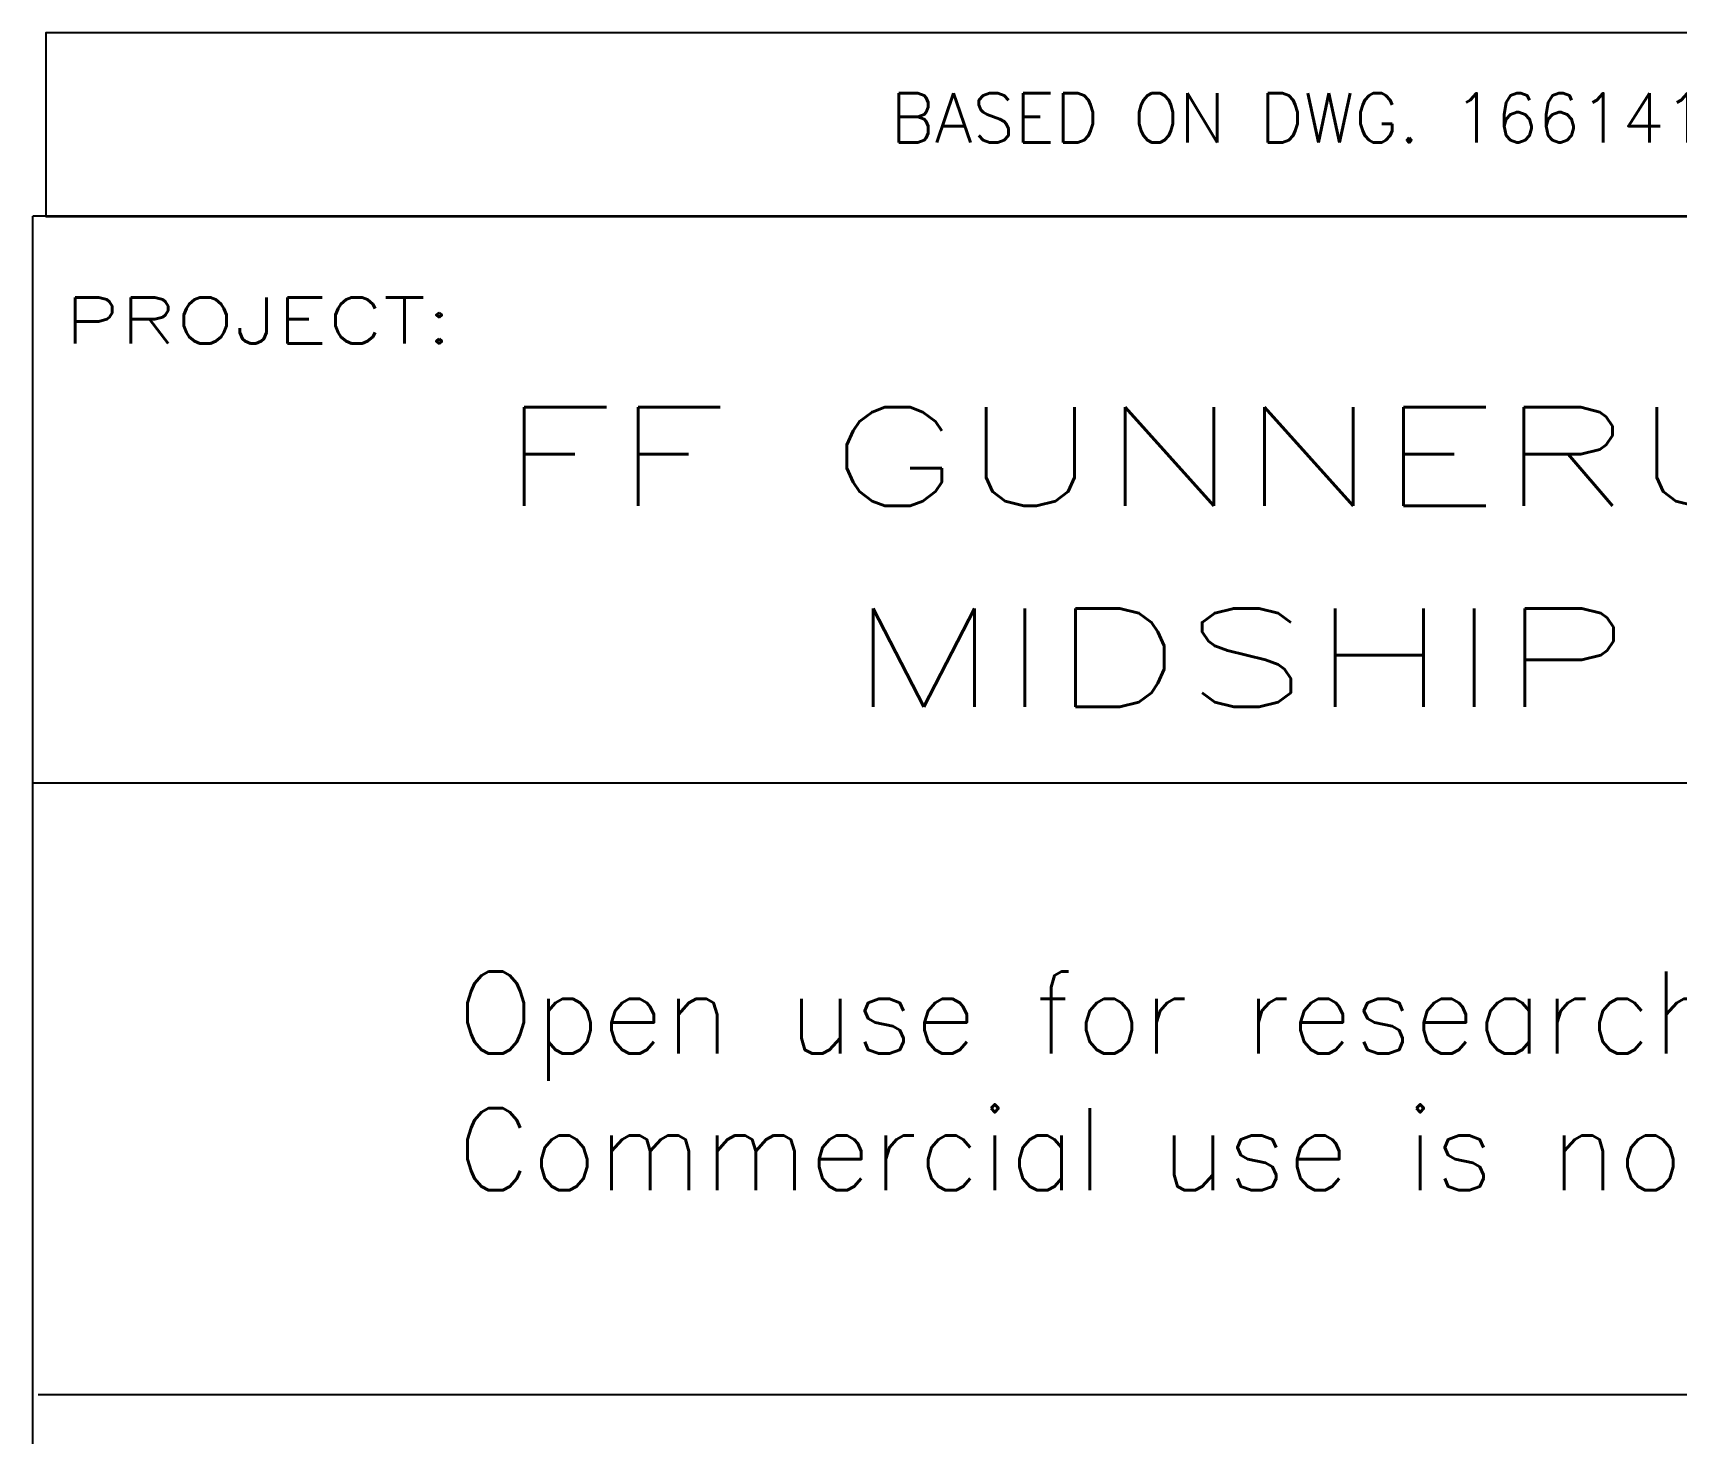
# Model space of a CAD drawing. Extents: x -86245 to 167090, y -69122 to 55245.
# Drawn here: x 32711 to 35308, y 2285 to 4499 of the extents above; entities that cross this region are included whole.
import ezdxf
from ezdxf.enums import TextEntityAlignment as Align

# ---------------------------------------------------------------- set-up
doc = ezdxf.new("R2010")
doc.units = 0
doc.header["$LTSCALE"] = 250
doc.layers.get('0').update_dxf_attribs({"linetype": 'CONTINUOUS'})
doc.layers.add('S0CO1', color=1, linetype='CONTINUOUS')
doc.layers.add('S0TX2', color=2, linetype='CONTINUOUS')
doc.styles.add('ROMANS', font='romans.shx', dxfattribs={"height": 125})
doc.styles.add('Romans500', font='romans.shx', dxfattribs={"width": 0.8, "height": 500})

# ---------------------------------------------------------------- blocks, each defined once
blk = doc.blocks.new('TF-2')
at = {"color": 4, "transparency": 33554687}
for p, q in [((0, 81.276), (-168, 81.276)), ((-168, 0), (-168, 81.276)), ((-168, 64), (0, 64)), ((-167.837, 45.344), (0.163, 45.344))]:
    blk.add_line(p, q, dxfattribs=at)
at = {"color": 1, "transparency": 33554687, "style": 'ROMANS', "width": 1.35}
blk.add_text('PROJECT:', height=1.4, dxfattribs=at).set_placement((-167.039, 77.4))
at = {"color": 4, "transparency": 33554687, "style": 'ROMANS', "width": 1.5}
for tag, p in [('PROSJ', (-118.505, 73.949)), ('DRAWING', (-117.319, 67.819))]:
    blk.add_attdef(tag, text='', height=3, dxfattribs=at).set_placement(p, align=Align.MIDDLE)
at = {"color": 4, "transparency": 33554687, "style": 'ROMANS'}
for tag, p in [('SCALE', (-56.642, 73.215)), ('SHEET', (-23.606, 73.082))]:
    blk.add_attdef(tag, text='', height=2.2, dxfattribs=at).set_placement(p, align=Align.MIDDLE)

msp = doc.modelspace()

# ---------------------------------------------------------------- linework, layer by layer
at = {"layer": 'S0CO1'}
msp.add_lwpolyline([(37208.061, 4499.245), (32731.949, 4499.245), (32731.949, 4208.871), (37208.061, 4208.871)], close=True, dxfattribs=at)

# ---------------------------------------------------------------- block references
ref = msp.add_blockref('TF-2', (41422.572, -5.106), dxfattribs=dict(at, xscale=51.85250253106215, yscale=51.85250253106215, zscale=51.85250253106215))
ref.add_attrib('PROSJ', 'FF GUNNERUS -LNVZ-', dxfattribs={"layer": '0', "color": 4, "transparency": 33554687, "height": 155.55751, "style": 'ROMANS', "width": 1.5}).set_placement((35277.781, 3829.359), align=Align.MIDDLE)
ref.add_attrib('DRAWING', 'MIDSHIP SECTION', dxfattribs={"layer": '0', "color": 4, "transparency": 33554687, "height": 155.55751, "style": 'ROMANS', "width": 1.5}).set_placement((35339.298, 3511.497), align=Align.MIDDLE)

# ---------------------------------------------------------------- texts
at = {"color": 1, "transparency": 33554687, "insert": (33381.65, 3014.861), "char_height": 129.631256, "width": 7270.02962, "attachment_point": 1, "style": 'ROMANS'}
msp.add_mtext('{\\Fromans|c129;O}pen use for research/teaching and other non-commercial activities\\P{\\Fromans|c129;Commercial use is not permitted without approval} ({\\Fromans|c129;CC BY-}NC{\\Fromans|c129; 4.0})', dxfattribs=at)
at = {"layer": 'S0TX2', "style": 'Romans500'}
msp.add_text('BASED ON DWG. 166141A10 Rev0', height=77.77875, dxfattribs=at).set_placement((34959.778, 4364.819), align=Align.MIDDLE_CENTER)

doc.saveas('drawing.dxf')
